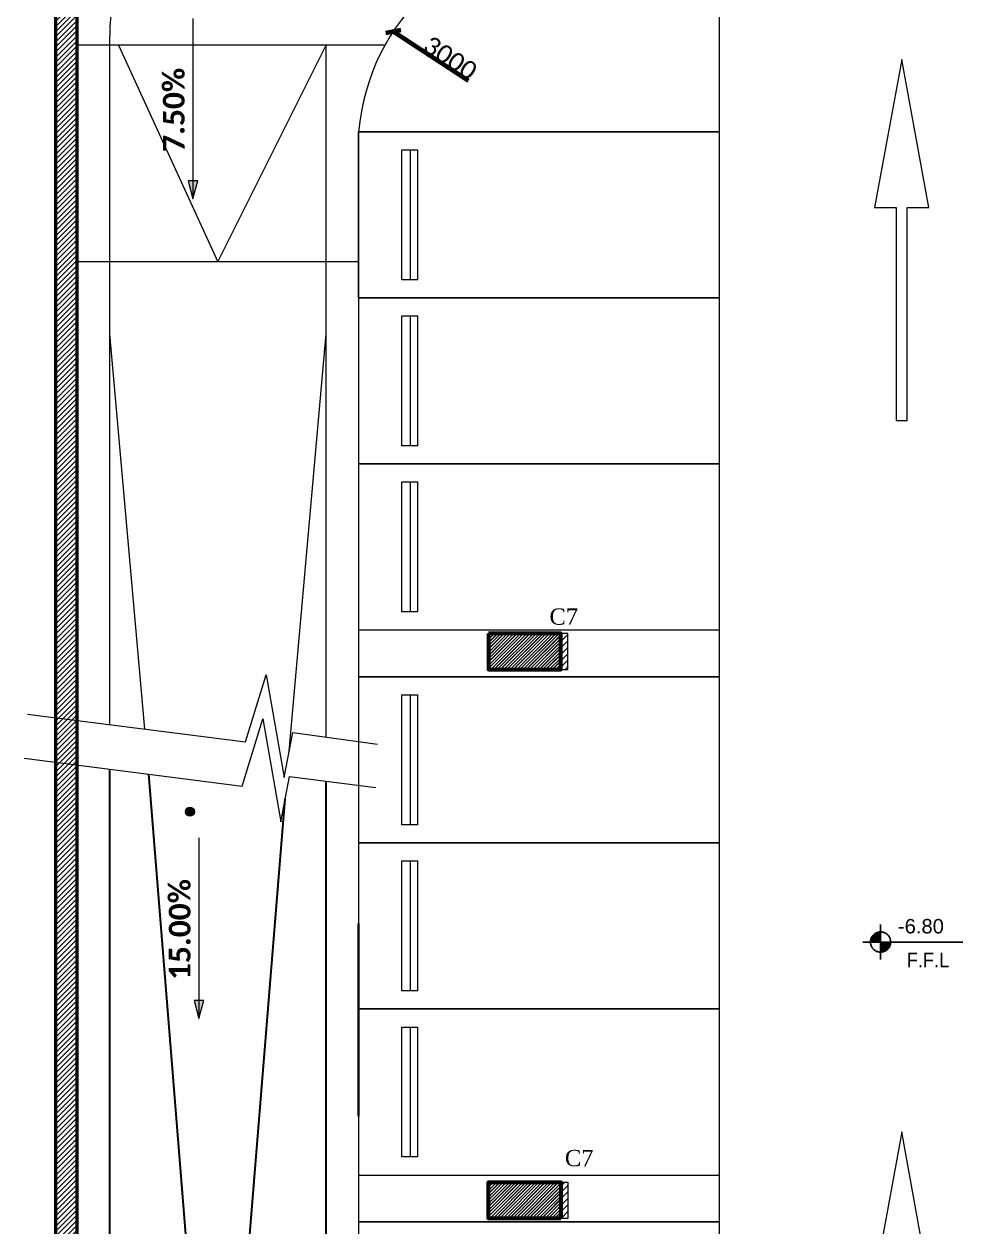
# Model space of a CAD drawing. Header units: millimetres. Extents: x -967280 to 3852, y 2833 to 1955156.
# Drawn here: x -967280 to -954178, y 436447 to 453108 of the extents above; entities that cross this region are included whole.
import ezdxf
from ezdxf.enums import TextEntityAlignment as Align

# ---------------------------------------------------------------- set-up
doc = ezdxf.new("R2010")
doc.units = ezdxf.units.MM
doc.header["$LTSCALE"] = 1000
doc.header["$PDMODE"] = 35
doc.header["$PDSIZE"] = 25
for name, pattern in [('Dash', [6.35, 3.175, -3.175]), ('HRZN_Line-Ptrn-Dash', [4, 2, -2]), ('HRZN_Line-Ptrn-Sold', [9144001.0, 9144000.0, -1])]:
    doc.linetypes.add(name, pattern=pattern)
for name, color, linetype, lineweight in [('A-COLS', 8, 'HRZN_Line-Ptrn-Sold', 18), ('A-CONTOUR', 3, 'Continuous', 13), ('A-DIM', 7, 'Continuous', 13), ('A-ELEV', 1, 'HRZN_Line-Ptrn-Sold', 13), ('A-FLOR-PATT', 1, 'Continuous', 13), ('A-SYMB', 7, 'Continuous', 13), ('A-SYMB-LEVEL', 7, 'Continuous', 13), ('A-TEXT21', 3, 'Continuous', 13), ('A-TONE', 40, 'HRZN_Line-Ptrn-Sold', 35), ('A-WALL', 8, 'HRZN_Line-Ptrn-Sold', 50), ('C-PKNG', 1, 'Continuous', 13), ('DASHED', 1, 'HRZN_Line-Ptrn-Dash', 30), ('S - column', 6, 'Continuous', 60)]:
    doc.layers.add(name, color=color, linetype=linetype, lineweight=lineweight)
doc.layers.add('ARCH', color=8, linetype='Continuous')
doc.layers.add('S - col hach', color=1, linetype='Continuous')
doc.styles.add('Arial_1', font='arial.ttf', dxfattribs={"width": 0.9, "height": 200})
doc.styles.add('Arial_2', font='arial.ttf', dxfattribs={"height": 200})
doc.styles.add('ASD', font='times.ttf')
doc.styles.add('Calibri_1', font='calibri.ttf', dxfattribs={"height": 250})
doc.styles.add('Calibri_B', font='calibrib.ttf', dxfattribs={"height": 300})
doc.dimstyles.new('HRZN_Dimn-dflt', dxfattribs={"dimscale": 304.8, "dimtxt": 294.337106, "dimasz": 0.492126, "dimexe": 0, "dimexo": 0.0625, "dimgap": 0, "dimtad": 1, "dimdec": 0, "dimzin": 0, "dimdsep": 46, "dimtxsty": 'Calibri_1', "dimblk1": 'OBLIQUE', "dimblk2": 'OBLIQUE', "dimsah": 1, "dimcen": 0.09, "dimazin": 0, "dimtfac": 1, "dimtdec": 4, "dimtix": 1, "dimtmove": 0, "dimatfit": 3, "dimfxl": 0, "dimfxlon": 1, "dimtvp": 1, "dimtolj": 1, "dimtzin": 0, "dimarcsym": 2})
pattern_1 = [(225, (-217548.73, -1233776.03), (44.9012806, -44.9012806), [])]
pattern_2 = [(45, (-223648.726, -1233952.032), (-22.4506403, 22.4506403), [])]

# ---------------------------------------------------------------- blocks, each defined once
blk = doc.blocks.new('ParkingSpace_WheelStop - 5000 x 2300-V51-BASEMENT 03 FLOOR FFL')
at = {"layer": 'C-PKNG'}
for p, q in [((200, 0), (200, -5000)), ((1017, 0), (200, 0)), ((2500, 0), (2500, -5000)), ((2500, -5000), (2500, 0)), ((450, -720), (450, -600)), ((450, -600), (2250, -600)), ((2250, -600), (2250, -720)), ((450, -820), (450, -720)), ((450, -720), (2250, -720)), ((450, -820), (2250, -820)), ((2250, -720), (2250, -820)), ((200, -5000), (2500, -5000))]:
    blk.add_line(p, q, dxfattribs=at)
blk = doc.blocks.new('Direction Arrows - Straight - Direction Arrow - Straight-3735802-BASEMENT 03 FLOOR FFL')
at = {"layer": 'A-CONTOUR'}
for p, q in [((-77, 5000), (-452, 2950)), ((298, 2950), (-77, 5000)), ((-452, 2950), (-152, 2950)), ((-152, 2950), (-152, 0)), ((-2, 0), (-2, 2950)), ((-2, 2950), (298, 2950)), ((-152, 0), (-2, 0))]:
    blk.add_line(p, q, dxfattribs=at)
blk = doc.blocks.new('_Oblique')
at = {"color": 0, "linetype": 'ByBlock', "lineweight": -2}
blk.add_line((-0.5, -0.5), (0.5, 0.5), dxfattribs=at)
blk = doc.blocks.new('*D1919')
at = {"layer": 'A-DIM', "color": 0, "lineweight": -2, "transparency": 16777216}
blk.add_line((5721, -10794), (4680, -10112), dxfattribs=at)
at = {"layer": 'Defpoints', "color": 0, "lineweight": 106, "transparency": 16777216}
for p in [(4680, -10112), (7189, -11756)]:
    blk.add_point(p, dxfattribs=at)
at = {"layer": 'A-DIM', "color": 0, "lineweight": -2, "transparency": 16777216, "xscale": 150, "yscale": 150, "zscale": 150, "rotation": 146.7719670200803}
blk.add_blockref('_Oblique', (4680, -10112), dxfattribs=at)
at = {"layer": 'A-DIM', "color": 0, "transparency": 16777216, "insert": (5471, -10477), "char_height": 250, "attachment_point": 5, "rotation": 326.772, "style": 'Calibri_1'}
blk.add_mtext('\\A1;3000', dxfattribs=at)
blk = doc.blocks.new('A$Ca5ad4f3b')
at = {"layer": 'S - col hach'}
h = blk.add_hatch(dxfattribs=at)
h.set_pattern_fill('ANSI31', color=256, scale=10)
h.set_pattern_definition(pattern_2)
h.paths.add_polyline_path([(-100, -9750), (900, -9750), (900, -9250), (-100, -9250)])
h = blk.add_hatch(dxfattribs=at)
h.set_pattern_fill('ANSI31', color=256, scale=10)
h.set_pattern_definition(pattern_2)
h.paths.add_polyline_path([(900, -16850), (-100, -16850), (-100, -17350), (900, -17350)])
at = {"layer": 'S - column'}
for points in [[(-100, -9250), (-100, -9750), (900, -9750), (900, -9250)], [(900, -17350), (-100, -17350), (-100, -16850), (900, -16850)]]:
    blk.add_lwpolyline(points, close=True, dxfattribs=at)
at = {"ltscale": 6, "style": 'ASD'}
for p in [(942, -9015), (1156, -16515)]:
    blk.add_text('C7', height=225, dxfattribs=at).set_placement(p, align=Align.MIDDLE_CENTER)
blk = doc.blocks.new('A$Ce698b90d')
at = {"layer": 'A-COLS'}
h = blk.add_hatch(dxfattribs=at)
h.set_pattern_fill('ANSI31', color=4, scale=20, angle=180)
h.set_pattern_definition(pattern_1)
h.paths.add_polyline_path([(6000, -18950), (7100, -18950), (7100, -18450), (6000, -18450)])
h = blk.add_hatch(dxfattribs=at)
h.set_pattern_fill('ANSI31', color=4, scale=20, angle=180)
h.set_pattern_definition(pattern_1)
h.paths.add_polyline_path([(7100, -26050), (6000, -26050), (6000, -26550), (7100, -26550)])
at = {"layer": 'A-SYMB'}
for points in [[(1905.1, -12430.7), (1972.1, -12180.7), (1838.1, -12180.7)], [(1987.2, -23781.4), (2054.2, -23531.4), (1920.2, -23531.4)]]:
    blk.add_hatch(color=4, dxfattribs=at).paths.add_polyline_path(points)
at = {"layer": 'A-SYMB-LEVEL'}
h = blk.add_hatch(color=4, dxfattribs=at)
edge = h.paths.add_edge_path()
edge.add_line((11430.6, -22722.5), (11290.6, -22722.5))
edge.add_arc((11430.6, -22722.5), 140, 90, 180, ccw=False)
edge.add_line((11430.6, -22582.5), (11430.6, -22722.5))
h = blk.add_hatch(color=4, dxfattribs=at)
edge = h.paths.add_edge_path()
edge.add_line((11430.6, -22722.5), (11570.6, -22722.5))
edge.add_arc((11430.6, -22722.5), 140, 270, 360, ccw=False)
edge.add_line((11430.6, -22862.5), (11430.6, -22722.5))
at = {"layer": 'A-TEXT21'}
h = blk.add_hatch(color=4, dxfattribs=at)
edge = h.paths.add_edge_path()
edge.add_arc((1863, -20917.2), 62.5, 0, 360)
h = blk.add_hatch(color=4, dxfattribs=at)
edge = h.paths.add_edge_path()
edge.add_arc((1863, -20917.2), 62.5, 0, 360)
at = {"layer": 'A-TONE', "linetype": 'Continuous', "lineweight": 13}
h = blk.add_hatch(dxfattribs=at)
h.set_pattern_fill('FP_1', color=4, style=0, pattern_type=2)
h.set_pattern_definition([(45, (6650, -35800), (-35.35534, 35.35534), [])])
h.paths.add_polyline_path([(300, -44700), (300, 0), (0, 0), (0, -44700)])
at = {"layer": 'A-COLS', "color": 4}
for points in [[(6000, -18450), (6000, -18950), (7100, -18950), (7100, -18450)], [(7100, -26550), (6000, -26550), (6000, -26050), (7100, -26050)]]:
    blk.add_lwpolyline(points, close=True, dxfattribs=at)
at = {"layer": 'A-ELEV', "color": 4}
for p, q in [((876.3, -10300), (2250, -13300)), ((2250, -13300), (3750, -10300)), ((750, -14300), (1232.9, -19773.3)), ((3240.3, -20076.7), (3750, -14300))]:
    blk.add_line(p, q, dxfattribs=at)
at = {"layer": 'A-FLOR-PATT', "color": 4}
for p, q in [((9200, -11500), (9200, -8300)), ((750, -10300), (750, -19711.8)), ((3750, -19883.2), (3750, -10300)), ((4200, -11500), (4200, -22466.7)), ((4200, -18400), (4200, -19050)), ((9200, -19050), (9200, -18400)), ((2635.5, -19951.7), (2920.7, -19022.5)), ((2920.7, -19022.5), (3169, -20446)), ((-385.7, -19567.3), (2635.5, -19951.7)), ((2587.2, -20562.4), (2872.4, -19633.2)), ((2872.4, -19633.2), (3120.6, -21056.7)), ((3169, -20446), (3289.7, -19820.9)), ((3289.7, -19820.9), (4464.1, -19979.9)), ((-434, -20178), (2587.2, -20562.4)), ((3120.6, -21056.7), (3241.4, -20431.6)), ((3241.4, -20431.6), (4437, -20583.7)), ((4200, -25950), (4200, -26600)), ((9200, -26600), (9200, -25950))]:
    blk.add_line(p, q, dxfattribs=at)
at = {"layer": 'A-FLOR-PATT', "color": 4, "lineweight": 18}
for p, q in [((4565.9, -10300), (300, -10300)), ((4200, -13300), (300, -13300))]:
    blk.add_line(p, q, dxfattribs=at)
at = {"layer": 'A-FLOR-PATT', "color": 4, "lineweight": 35}
for p, q in [((300, -22466.7), (300, -25133.3)), ((4200, -25133.3), (4200, -22466.7))]:
    blk.add_line(p, q, dxfattribs=at)
at = {"layer": 'A-FLOR-PATT', "color": 4}
blk.add_arc((5750, -10300), 5000, 90, 180, dxfattribs=at)
at = {"layer": 'A-FLOR-PATT', "color": 4, "lineweight": 18}
blk.add_arc((7189.1, -11755.7), 3000, 90, 175.11042, dxfattribs=at)
at = {"layer": 'A-SYMB', "color": 4}
for p, q in [((1905.1, -9930.7), (1905.1, -12430.7)), ((1972.1, -12180.7), (1838.1, -12180.7)), ((1838.1, -12180.7), (1905.1, -12430.7)), ((1905.1, -12430.7), (1972.1, -12180.7)), ((1987.2, -21281.4), (1987.2, -23781.4)), ((2054.2, -23531.4), (1920.2, -23531.4)), ((1920.2, -23531.4), (1987.2, -23781.4)), ((1987.2, -23781.4), (2054.2, -23531.4))]:
    blk.add_line(p, q, dxfattribs=at)
at = {"layer": 'A-SYMB-LEVEL', "color": 4, "linetype": 'HRZN_Line-Ptrn-Sold', "lineweight": 25}
for p, q in [((11430.6, -22582.5), (11430.6, -22478.3)), ((11430.6, -22722.5), (11430.6, -22582.5)), ((11290.6, -22722.5), (11186.3, -22722.5)), ((11290.6, -22722.5), (11430.6, -22722.5)), ((11430.6, -22722.5), (11430.6, -22862.5)), ((11570.6, -22722.5), (11430.6, -22722.5)), ((11570.6, -22722.5), (12570.6, -22722.5)), ((11430.6, -22862.5), (11430.6, -22966.2))]:
    blk.add_line(p, q, dxfattribs=at)
blk.add_circle((11430.6, -22722.5), 140, dxfattribs=at)
for start, end in [(90, 180), (270, 0)]:
    blk.add_arc((11430.6, -22722.5), 140, start, end, dxfattribs=at)
at = {"layer": 'A-TEXT21', "color": 4}
blk.add_circle((1863, -20917.2), 62.5, dxfattribs=at)
blk.add_circle((1863, -20917.2), 62.5, dxfattribs=at)
at = {"layer": 'A-WALL', "color": 4}
for p, q in [((0, 0), (0, -45000)), ((300, -39643.2), (300, -4800))]:
    blk.add_line(p, q, dxfattribs=at)
at = {"layer": 'C-PKNG', "color": 4}
for p, q in [((4200, -11500), (9200, -11500)), ((9200, -11500), (4200, -11500)), ((4200, -13800), (4200, -11500)), ((9200, -13800), (9200, -11500)), ((4800, -11750), (4920, -11750)), ((4800, -13550), (4800, -11750)), ((4920, -11750), (5020, -11750)), ((4920, -13550), (4920, -11750)), ((5020, -13550), (5020, -11750)), ((4920, -13550), (4800, -13550)), ((5020, -13550), (4920, -13550)), ((4200, -13800), (9200, -13800)), ((4200, -13800), (9200, -13800)), ((9200, -13800), (4200, -13800)), ((9200, -16100), (9200, -13800)), ((4800, -14050), (4920, -14050)), ((4800, -15850), (4800, -14050)), ((4920, -14050), (5020, -14050)), ((4920, -15850), (4920, -14050)), ((5020, -15850), (5020, -14050)), ((4920, -15850), (4800, -15850)), ((5020, -15850), (4920, -15850)), ((4200, -16100), (9200, -16100)), ((4200, -16100), (9200, -16100)), ((9200, -16100), (4200, -16100)), ((9200, -18400), (9200, -16100)), ((4800, -16350), (4920, -16350)), ((4800, -18150), (4800, -16350)), ((4920, -16350), (5020, -16350)), ((4920, -18150), (4920, -16350)), ((5020, -18150), (5020, -16350)), ((4920, -18150), (4800, -18150)), ((5020, -18150), (4920, -18150)), ((4200, -18400), (9200, -18400)), ((4200, -19050), (9200, -19050)), ((9200, -19050), (4200, -19050)), ((9200, -21350), (9200, -19050)), ((4800, -19300), (4920, -19300)), ((4800, -21100), (4800, -19300)), ((4920, -19300), (5020, -19300)), ((4920, -21100), (4920, -19300)), ((5020, -21100), (5020, -19300)), ((4920, -21100), (4800, -21100)), ((5020, -21100), (4920, -21100)), ((4200, -21350), (9200, -21350)), ((4200, -21350), (9200, -21350)), ((9200, -21350), (4200, -21350)), ((9200, -23650), (9200, -21350)), ((4800, -21600), (4920, -21600)), ((4800, -23400), (4800, -21600)), ((4920, -21600), (5020, -21600)), ((4920, -23400), (4920, -21600)), ((5020, -23400), (5020, -21600)), ((4920, -23400), (4800, -23400)), ((5020, -23400), (4920, -23400)), ((4200, -23650), (9200, -23650)), ((4200, -26600), (9200, -26600)), ((9200, -26600), (4200, -26600)), ((4200, -26600), (4200, -28900)), ((9200, -28900), (9200, -26600))]:
    blk.add_line(p, q, dxfattribs=at)
at = {"layer": 'DASHED', "color": 4, "linetype": 'Dash', "ltscale": 50}
for p, q in [((750, -20328.7), (750, -35300)), ((1288, -20397.1), (2250, -32300)), ((3750, -35300), (3750, -20496.3)), ((2250, -32300), (3181.7, -20740.4))]:
    blk.add_line(p, q, dxfattribs=at)
at = {"layer": 'A-CONTOUR', "color": 4}
for p in [(11800, -15500.7), (11800, -30350)]:
    blk.add_blockref('Direction Arrows - Straight - Direction Arrow - Straight-3735802-BASEMENT 03 FLOOR FFL', p, dxfattribs=at)
at = {"layer": 'C-PKNG', "color": 4, "rotation": 89.99999999999928}
blk.add_blockref('ParkingSpace_WheelStop - 5000 x 2300-V51-BASEMENT 03 FLOOR FFL', (4200, -26150), dxfattribs=at)
at = {"layer": 'A-SYMB', "color": 4, "char_height": 300, "attachment_point": 1, "rotation": 90, "line_spacing_factor": 1.158048, "style": 'Calibri_B'}
for s, insert, width in [('7.50%', (1489.3, -11777.6), 1432.525), ('15.00%', (1571.4, -23248.4), 1720.725)]:
    blk.add_mtext(s, dxfattribs=dict(at, insert=insert, width=width))
at = {"layer": 'A-SYMB-LEVEL', "color": 4, "insert": (11793.4, -22871.4), "char_height": 200, "width": 721.519, "attachment_point": 1, "style": 'Arial_1'}
blk.add_mtext('F.F.L', dxfattribs=at)
at = {"layer": 'A-DIM', "color": 4}
dim = blk.add_radius_dim(center=(7189.1, -11755.7), mpoint=(4679.6, -10111.8), dimstyle='HRZN_Dimn-dflt', override={"dimpost": '<>', "dimfxl": 3900}, dxfattribs=at)
dim.commit()
dim.dimension.update_dxf_attribs({"geometry": '*D1919', "text_midpoint": (5400.7, -10584.2), "dimtype": 132})
at = {"layer": 'A-SYMB-LEVEL', "color": 4, "insert": (11670.8, -22403.5), "char_height": 200, "width": 947.577, "attachment_point": 1, "line_spacing_factor": 0.941778, "style": 'Arial_2', "bg_fill": 3, "box_fill_scale": 1.25, "bg_fill_color": 256, "bg_fill_true_color": 13158600, "bg_fill_transparency": 0}
blk.add_mtext('-6.80', dxfattribs=at)
at = {"layer": 'A-DIM', "color": 4}
blk.add_blockref('A$Ca5ad4f3b', (6100, -9200), dxfattribs=at)

msp = doc.modelspace()

# ---------------------------------------------------------------- block references
at = {"layer": 'ARCH', "lineweight": 106, "ltscale": 30}
msp.add_blockref('A$Ce698b90d', (-966846.1, 463116.2), dxfattribs=at)

doc.saveas('drawing.dxf')
